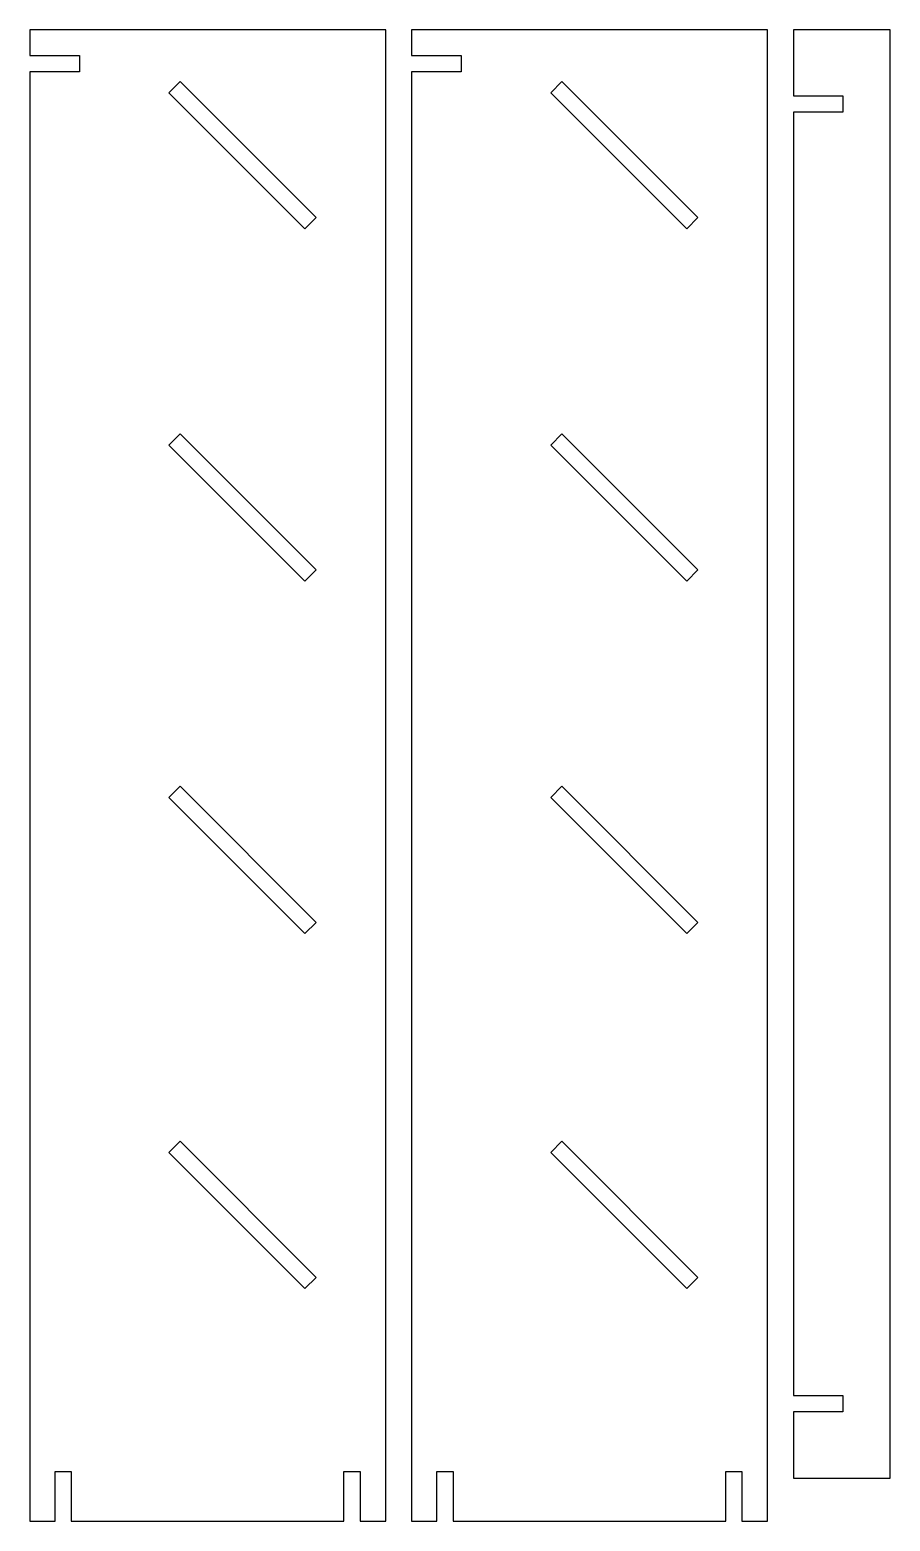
# Model space of a CAD drawing. Extents: x 3 to 170, y 10 to 299.
import ezdxf

# ---------------------------------------------------------------- set-up
doc = ezdxf.new("R2010")
doc.units = 0
doc.layers.add('Layer_1', color=7, linetype='CONTINUOUS')

msp = doc.modelspace()

# ---------------------------------------------------------------- linework, layer by layer
at = {"layer": 'Layer_1', "color": 1}
for points in [[(3.269051, 299.339351), (3.269051, 294.33914), (12.887068, 294.33914), (12.887068, 291.220984), (3.269051, 291.220984), (3.269051, 10.302746), (8.191231, 10.302746), (8.191231, 19.920747), (11.30887, 19.920747), (11.30887, 10.302746), (64.188329, 10.302746), (64.188329, 19.920747), (67.30597, 19.920747), (67.30597, 10.302746), (72.305663, 10.302746), (72.305663, 299.339351), (3.269051, 299.339351)], [(77.305833, 299.339351), (77.305833, 294.33914), (86.92385, 294.33914), (86.92385, 291.220984), (77.305833, 291.220984), (77.305833, 10.30275), (82.228013, 10.30275), (82.228013, 19.92075), (85.345652, 19.92075), (85.345652, 10.30275), (138.22513, 10.30275), (138.22513, 19.92075), (141.34277, 19.92075), (141.34277, 10.30275), (146.34247, 10.30275), (146.34247, 299.339351)], [(151.34239, 299.339351), (151.34239, 286.533271), (160.96041, 286.533271), (160.96041, 283.387541), (151.34239, 283.387541), (151.34239, 34.62735), (160.96041, 34.62735), (160.96041, 31.48162), (151.34239, 31.48162), (151.34239, 18.65834), (170.11696, 18.65834), (170.11696, 299.339351)], [(32.406071, 289.324884), (58.789297, 262.941658), (56.624478, 260.776839), (30.241252, 287.160065)], [(106.44287, 289.324884), (132.8261, 262.941658), (130.66128, 260.776839), (104.27805, 287.160065)], [(32.406042, 221.033534), (58.789265, 194.65036), (56.624447, 192.48554), (30.241224, 218.868715)], [(106.44284, 221.033534), (132.82607, 194.65036), (130.66125, 192.48554), (104.27802, 218.868715)], [(32.406036, 152.74226), (58.789258, 126.35904), (56.624438, 124.19422), (30.241217, 150.57744)], [(106.44284, 152.74226), (132.82606, 126.35904), (130.66124, 124.19422), (104.27801, 150.57744)], [(32.406052, 83.92177), (58.789274, 57.53855), (56.624452, 55.37373), (30.241231, 81.75695)], [(106.44285, 83.92177), (132.82608, 57.53855), (130.66125, 55.37373), (104.27803, 81.75695)]]:
    msp.add_lwpolyline(points, close=True, dxfattribs=at)

doc.saveas('drawing.dxf')
